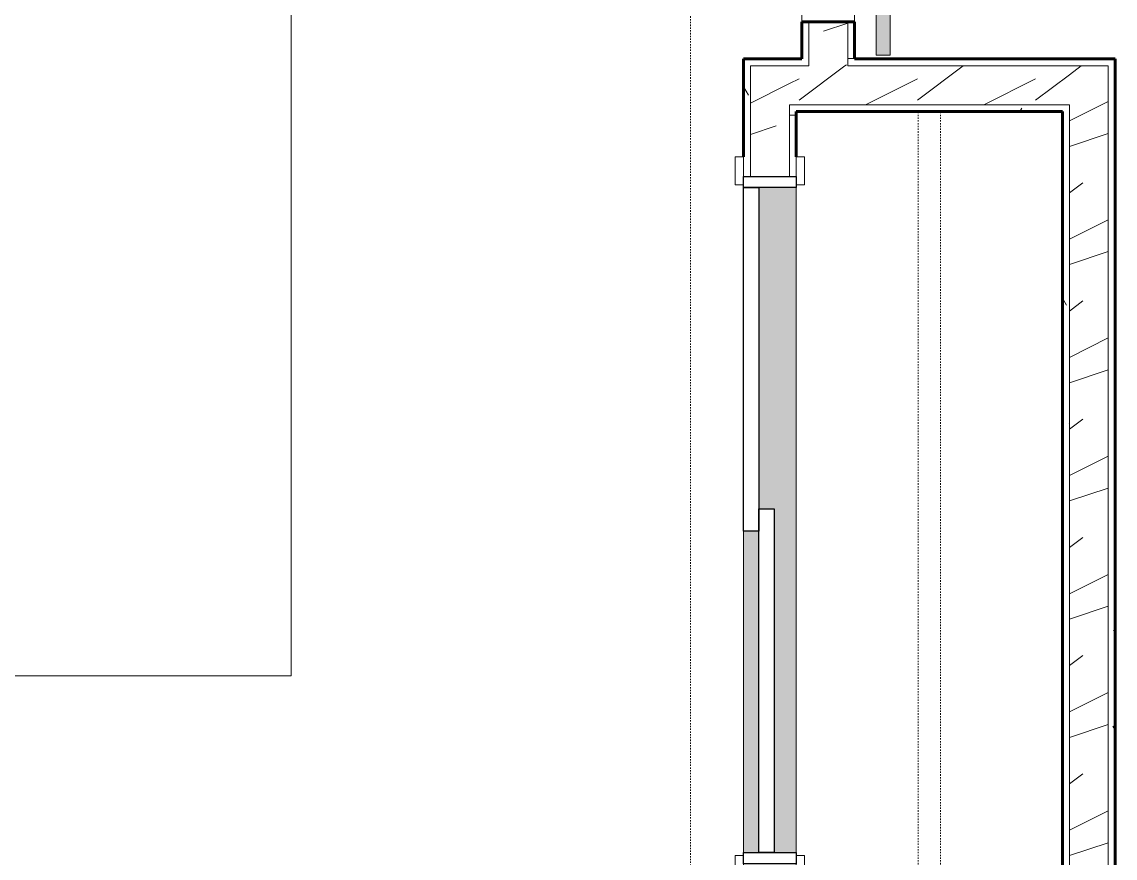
# Model space of a CAD drawing. Header units: inches. Extents: x -4169 to -1846, y 9706 to 12377.
# Drawn here: x -3279.5 to -3180.9, y 10193.5 to 10268.9 of the extents above; entities that cross this region are included whole.
import ezdxf

# ---------------------------------------------------------------- set-up
doc = ezdxf.new("R2010")
doc.units = ezdxf.units.IN
doc.header["$MEASUREMENT"] = 0
doc.linetypes.add('Dash', pattern=[0.25, 0.125, -0.125])
for name, color, linetype, lineweight in [('0-1', 7, 'Continuous', 5), ('0-2', 10, 'Continuous', 18), ('A-DOOR-1', 7, 'Continuous', 9), ('A-DOOR-2', 50, 'Continuous', 30), ('A-DOOR-3', 135, 'Continuous', 18), ('A-DOOR-4', 10, 'Continuous', 18), ('A-DOOR-5', 250, 'Continuous', 60), ('A-DOOR-FRAM-1', 50, 'Continuous', 30), ('A-WALL-1', 8, 'Continuous', 5), ('A-WALL-2', 250, 'Continuous', 60), ('A-WALL-3', 10, 'Continuous', 18), ('A-WALL-PATT-1', 7, 'Continuous', 9), ('A-WALL-PATT-2', 253, 'Continuous', 9), ('I-FURN-1', 7, 'Continuous', 9), ('I-FURN-HDLN-1', 7, 'Dash', 9), ('Q-CASE-HDLN-1', 7, 'Dash', 9)]:
    doc.layers.add(name, color=color, linetype=linetype, lineweight=lineweight)
pattern_1 = [(0, (0, 0), (20.48, 5.12), [0.845, -14.515, 0.845, -14.515, -81.92]), (0, (0, 0), (20.48, 5.12), [-30.72, 0.845, -29.875, 0.845, -14.515, -35.84]), (0, (0, 0), (20.48, 5.12), [-76.8, 0.845, -9.395, 0.845, -24.755]), (120, (7.68, 2.56), (-14.67405, 15.1762003), [0.845, -14.515, 0.845, -14.515, -81.92]), (120, (7.68, 2.56), (-14.67405, 15.1762003), [-30.72, 0.845, -29.875, 0.845, -14.515, -35.84]), (120, (7.68, 2.56), (-14.67405, 15.1762003), [-76.8, 0.845, -9.395, 0.845, -24.755]), (240, (10.24, 12.8), (-5.80595, -20.2962003), [0.845, -14.515, 0.845, -14.515, -81.92]), (240, (10.24, 12.8), (-5.80595, -20.2962003), [-30.72, 0.845, -29.875, 0.845, -14.515, -35.84]), (240, (10.24, 12.8), (-5.80595, -20.2962003), [-76.8, 0.845, -9.395, 0.845, -24.755])]
pattern_2 = [(216.87, (4.265, 10.662), (31.9871619, 21.32545714), [5.331, -47.981]), (206.565, (10.662, 7.464), (-10.662476, -10.6620098), [11.921, -11.921]), (198.435, (10.662, 2.132), (-21.3244936, -10.6625869), [6.744, -26.974])]

# ---------------------------------------------------------------- blocks, each defined once
blk = doc.blocks.new('FOLDING_SLIDING CLOSET - 60_ x 80_-1494136-ENLARGED RCP - 1ST FLOOR PLAN')
at = {"layer": 'A-DOOR-1'}
for p, q in [((-32.75, 3.25), (-30.25, 3.25)), ((-32.75, 2.5), (-32.75, 3.25)), ((-30.25, 3.25), (-30.25, 2.5)), ((30.25, 3.25), (32.75, 3.25)), ((30.25, 2.5), (30.25, 3.25)), ((32.75, 3.25), (32.75, 2.5)), ((-30.25, 2.5), (-32.75, 2.5)), ((32.75, 2.5), (30.25, 2.5)), ((-32.75, -2.25), (-30.25, -2.25)), ((-32.75, -3), (-32.75, -2.25)), ((-30.25, -2.25), (-30.25, -3)), ((30.25, -2.25), (32.75, -2.25)), ((30.25, -3), (30.25, -2.25)), ((32.75, -2.25), (32.75, -3)), ((-30.25, -3), (-32.75, -3)), ((32.75, -3), (30.25, -3))]:
    blk.add_line(p, q, dxfattribs=at)
at = {"layer": 'A-DOOR-2'}
for p, q in [((-1, 0.5), (30, 0.5)), ((-1, -0.875), (-1, 0.5)), ((30, 0.5), (30, -0.875)), ((-30, -0.875), (1, -0.875)), ((-30, -2.25), (-30, -0.875)), ((30, -0.875), (-1, -0.875)), ((1, -0.875), (1, -2.25)), ((1, -2.25), (-30, -2.25))]:
    blk.add_line(p, q, dxfattribs=at)
at = {"layer": 'A-DOOR-FRAM-1'}
for p, q in [((-31, 2.5), (-30, 2.5)), ((-31, -2.25), (-31, 2.5)), ((-30, 2.5), (-30, -2.25)), ((30, 2.5), (31, 2.5)), ((30, -2.25), (30, 2.5)), ((31, 2.5), (31, -2.25)), ((-30, -2.25), (-31, -2.25)), ((31, -2.25), (30, -2.25))]:
    blk.add_line(p, q, dxfattribs=at)
blk = doc.blocks.new('Interior_barn_door_18732 - Interior_barn_door_18732-2490867-ENLARGED RCP - 1ST FLOOR PLAN')
at = {"layer": 'A-DOOR-3'}
for points in [[(-60, 6), (-60, 5.674), (-58.5, 5.674), (-58.5, 6)], [(-23.734, 6), (-23.734, 5.823), (-22.234, 5.823), (-22.234, 6)], [(-27.424, 5.823), (-57, 5.823), (-57, 4.073), (-21, 4.073), (-21, 5.823), (-24.213, 5.823)]]:
    blk.add_hatch(color=256, dxfattribs=at).paths.add_polyline_path(points, flags=0)
h = blk.add_hatch(color=256, dxfattribs=at)
h.paths.add_polyline_path([(21, 5.573), (-21, 5.552), (-21, 4.948), (21, 4.948), (21, 5.552)], flags=0)
h.paths.add_polyline_path([(-60, 5.573), (-60, 4.948), (-57, 4.948), (-57, 5.573)], flags=0)
h = blk.add_hatch(color=256, dxfattribs=at)
h.paths.add_polyline_path([(18, 4.948), (-21, 4.948), (-21, 4.323), (21, 4.344), (21, 4.948), (18.936, 4.948)], flags=0)
h.paths.add_polyline_path([(-60, 4.948), (-60, 4.323), (-57, 4.344), (-57, 4.948)], flags=0)
at = {"layer": 'A-DOOR-4'}
for p, q in [((-60, 5.573), (-57, 5.573)), ((-60, 5.573), (-60, 4.948)), ((-60, 4.948), (-60, 4.323)), ((-57, 4.073), (-57, 5.823)), ((-57, 5.823), (-21, 5.823)), ((-21, 5.823), (-21, 4.073)), ((-21, 5.573), (21, 5.573)), ((21, 4.948), (21, 5.573)), ((21, 4.323), (21, 4.948)), ((-57, 4.323), (-60, 4.323)), ((-21, 4.073), (-57, 4.073)), ((21, 4.323), (-21, 4.323))]:
    blk.add_line(p, q, dxfattribs=at)
at = {"layer": 'A-DOOR-5'}
for p, q in [((-60, 6), (-60, 5.674)), ((-58.5, 6), (-60, 6)), ((-58.5, 5.674), (-58.5, 6)), ((-23.734, 6), (-23.734, 5.823)), ((-22.234, 6), (-23.734, 6)), ((-22.234, 5.823), (-22.234, 6)), ((-60, 5.674), (-58.5, 5.674))]:
    blk.add_line(p, q, dxfattribs=at)
blk = doc.blocks.new('OD_CW_Closet - OD_CW_Closet-2480202-ENLARGED RCP - 1ST FLOOR PLAN')
at = {"layer": 'Q-CASE-HDLN-1'}
for p, q in [((8.8, 0), (68.8, 0)), ((0.738, -11), (75.642, -11)), ((0.738, -13), (75.642, -13))]:
    blk.add_line(p, q, dxfattribs=at)
blk = doc.blocks.new('Bed-Standard - Queen 60_ x 79_-1433484-ENLARGED RCP - 1ST FLOOR PLAN')
at = {"layer": 'I-FURN-1'}
for p, q in [((-19.311, 41.295), (40.689, 41.295)), ((40.689, 41.295), (40.689, -37.705))]:
    blk.add_line(p, q, dxfattribs=at)
at = {"layer": 'I-FURN-HDLN-1'}
blk.add_line((-55.311, 77.295), (64.689, 77.295), dxfattribs=at)
blk = doc.blocks.new('CTR - 1st Phase - Unit Layouts_rvt-1-ENLARGED RCP - 1ST FLOOR PLAN')
at = {"layer": 'A-WALL-1'}
h = blk.add_hatch(color=256, dxfattribs=at)
h.paths.add_polyline_path([(-3213.01, 10193.977), (-3213.01, 10222.977), (-3214.385, 10222.977), (-3214.385, 10193.977)], flags=0)
h.paths.add_polyline_path([(-3211.635, 10193.977), (-3209.635, 10193.977), (-3209.635, 10253.977), (-3213.01, 10253.977), (-3213.01, 10224.977), (-3211.635, 10224.977)], flags=0)
at = {"layer": 'A-WALL-PATT-1'}
h = blk.add_hatch(dxfattribs=at)
h.set_pattern_fill('FP_1', color=256, style=0, pattern_type=2)
h.set_pattern_definition(pattern_1)
h.paths.add_polyline_path([(-3209.124, 10265.569), (-3208.499, 10265.569), (-3208.499, 10268.914), (-3209.124, 10268.914)], flags=0)
h.paths.add_polyline_path([(-3208.499, 10304.914), (-3208.499, 10309.529), (-3209.124, 10309.529), (-3209.124, 10304.914)], flags=0)
h.paths.add_polyline_path([(-3209.124, 10313.029), (-3208.499, 10313.029), (-3208.499, 10354.789), (-3209.124, 10354.789), (-3209.124, 10313.654)], flags=0)
h = blk.add_hatch(dxfattribs=at)
h.set_pattern_fill('FP_1', color=256, style=0, pattern_type=2)
h.set_pattern_definition(pattern_1)
h.paths.add_polyline_path([(-3204.999, 10265.569), (-3204.374, 10265.569), (-3204.374, 10268.914), (-3204.999, 10268.914)], flags=0)
h.paths.add_polyline_path([(-3204.374, 10304.914), (-3204.374, 10354.789), (-3204.999, 10354.789), (-3204.999, 10304.914)], flags=0)
h = blk.add_hatch(dxfattribs=at)
h.set_pattern_fill('FP_1', color=256, style=0, pattern_type=2)
h.set_pattern_definition(pattern_1)
h.paths.add_polyline_path([(-3213.76, 10185.914), (-3213.76, 10192.977), (-3214.385, 10192.977), (-3214.385, 10185.914)], flags=0)
h.paths.add_polyline_path([(-3214.385, 10254.977), (-3213.76, 10254.977), (-3213.76, 10265.569), (-3214.385, 10265.569), (-3214.385, 10256.727)], flags=0)
h = blk.add_hatch(dxfattribs=at)
h.set_pattern_fill('FP_1', color=256, style=0, pattern_type=2)
h.set_pattern_definition(pattern_1)
h.paths.add_polyline_path([(-3185.635, 10264.944), (-3181.51, 10264.944), (-3181.513, 10265.569), (-3204.999, 10265.569), (-3204.999, 10264.944), (-3194.056, 10264.944)], flags=0)
h.paths.add_polyline_path([(-3210.26, 10264.944), (-3208.499, 10264.944), (-3208.499, 10265.569), (-3213.76, 10265.569), (-3213.76, 10264.944), (-3210.939, 10264.944)], flags=0)
h = blk.add_hatch(dxfattribs=at)
h.set_pattern_fill('FP_1', color=256, style=0, pattern_type=2)
h.set_pattern_definition(pattern_1)
h.paths.add_polyline_path([(-3180.885, 10157.164), (-3180.885, 10265.569), (-3181.51, 10265.569), (-3181.51, 10157.164)], flags=0)
h = blk.add_hatch(dxfattribs=at)
h.set_pattern_fill('FP_1', color=256, style=0, pattern_type=2)
h.set_pattern_definition(pattern_1)
h.paths.add_polyline_path([(-3210.26, 10185.914), (-3209.635, 10185.914), (-3209.635, 10192.977), (-3210.26, 10192.977), (-3210.26, 10185.931)], flags=0)
h.paths.add_polyline_path([(-3210.26, 10254.977), (-3209.635, 10254.977), (-3209.635, 10261.444), (-3210.26, 10261.444), (-3210.26, 10259.183)], flags=0)
h = blk.add_hatch(dxfattribs=at)
h.set_pattern_fill('FP_1', color=256, style=0, pattern_type=2)
h.set_pattern_definition(pattern_1)
h.paths.add_polyline_path([(-3185.635, 10260.819), (-3185.635, 10261.444), (-3209.635, 10261.444), (-3209.635, 10260.819), (-3194.056, 10260.819)], flags=0)
h = blk.add_hatch(dxfattribs=at)
h.set_pattern_fill('FP_1', color=256, style=0, pattern_type=2)
h.set_pattern_definition(pattern_1)
h.paths.add_polyline_path([(-3185.615, 10157.164), (-3185.01, 10157.164), (-3185.01, 10181.789), (-3185.635, 10181.789), (-3185.635, 10157.164)], flags=0)
h.paths.add_polyline_path([(-3185.01, 10185.289), (-3185.01, 10261.444), (-3185.635, 10261.444), (-3185.635, 10185.289)], flags=0)
at = {"layer": 'A-WALL-PATT-2'}
h = blk.add_hatch(dxfattribs=at)
h.set_pattern_fill('FP_2', color=256, style=0, pattern_type=2)
h.set_pattern_definition(pattern_2)
h.paths.add_polyline_path([(-3204.999, 10264.944), (-3204.999, 10268.914), (-3208.499, 10268.914), (-3208.499, 10264.944)], flags=0)
h.paths.add_polyline_path([(-3204.999, 10304.914), (-3204.999, 10354.789), (-3208.499, 10354.789), (-3208.499, 10304.914)], flags=0)
h = blk.add_hatch(dxfattribs=at)
h.set_pattern_fill('FP_2', color=256, style=0, pattern_type=2)
h.set_pattern_definition(pattern_2)
h.paths.add_polyline_path([(-3213.76, 10185.289), (-3210.26, 10185.289), (-3210.26, 10192.977), (-3213.76, 10192.977), (-3213.76, 10185.787)], flags=0)
h.paths.add_polyline_path([(-3213.76, 10254.977), (-3210.26, 10254.977), (-3210.26, 10264.944), (-3213.76, 10264.944)], flags=0)
h = blk.add_hatch(dxfattribs=at)
h.set_pattern_fill('FP_2', color=256, style=0, pattern_type=2)
h.set_pattern_definition(pattern_2)
h.paths.add_polyline_path([(-3185.635, 10261.444), (-3185.01, 10261.444), (-3185.01, 10264.944), (-3210.26, 10264.944), (-3210.26, 10261.444), (-3194.056, 10261.444)], flags=0)
h = blk.add_hatch(dxfattribs=at)
h.set_pattern_fill('FP_2', color=256, style=0, pattern_type=2)
h.set_pattern_definition(pattern_2)
h.paths.add_polyline_path([(-3181.51, 10157.164), (-3181.51, 10264.944), (-3185.01, 10264.944), (-3185.01, 10157.164)], flags=0)
at = {"layer": 'A-WALL-2'}
for p, q in [((-3209.124, 10265.569), (-3209.124, 10268.914)), ((-3209.124, 10268.914), (-3204.374, 10268.914)), ((-3204.374, 10268.914), (-3204.374, 10265.569)), ((-3214.385, 10256.727), (-3214.385, 10265.569)), ((-3214.385, 10265.569), (-3213.76, 10265.569)), ((-3213.76, 10265.569), (-3209.635, 10265.569)), ((-3209.635, 10265.569), (-3209.124, 10265.569)), ((-3204.374, 10265.569), (-3185.635, 10265.569)), ((-3185.635, 10265.569), (-3181.51, 10265.569)), ((-3181.51, 10265.569), (-3180.885, 10265.569)), ((-3180.885, 10265.569), (-3180.885, 10157.164)), ((-3209.635, 10260.819), (-3209.635, 10256.727)), ((-3185.635, 10260.819), (-3209.635, 10260.819)), ((-3185.635, 10185.914), (-3185.635, 10260.819))]:
    blk.add_line(p, q, dxfattribs=at)
at = {"layer": 'A-WALL-3'}
for p, q in [((-3209.124, 10304.914), (-3209.124, 10268.914)), ((-3204.374, 10268.914), (-3204.374, 10304.914)), ((-3208.499, 10268.914), (-3208.499, 10265.569)), ((-3204.999, 10268.914), (-3204.999, 10265.569)), ((-3208.499, 10264.944), (-3208.499, 10265.569)), ((-3204.999, 10264.944), (-3204.999, 10265.569)), ((-3213.76, 10264.944), (-3213.76, 10254.977)), ((-3210.26, 10264.944), (-3213.76, 10264.944)), ((-3209.635, 10264.944), (-3210.26, 10264.944)), ((-3209.635, 10264.944), (-3208.499, 10264.944)), ((-3204.999, 10264.944), (-3185.635, 10264.944)), ((-3185.01, 10264.944), (-3185.635, 10264.944)), ((-3181.51, 10264.944), (-3185.01, 10264.944)), ((-3181.51, 10157.164), (-3181.51, 10264.944)), ((-3210.26, 10261.444), (-3210.26, 10254.977)), ((-3209.635, 10261.444), (-3210.26, 10261.444)), ((-3209.635, 10261.444), (-3185.635, 10261.444)), ((-3185.01, 10261.444), (-3185.635, 10261.444)), ((-3185.01, 10185.289), (-3185.01, 10261.444)), ((-3209.635, 10193.977), (-3209.635, 10253.977)), ((-3214.385, 10222.977), (-3214.385, 10193.977))]:
    blk.add_line(p, q, dxfattribs=at)
at = {"layer": '0-2'}
for name, p, rotation in [('Interior_barn_door_18732 - Interior_barn_door_18732-2490867-ENLARGED RCP - 1ST FLOOR PLAN', (-3206.749, 10286.914), 269.9999999999886), ('Bed-Standard - Queen 60_ x 79_-1433484-ENLARGED RCP - 1ST FLOOR PLAN', (-3296.47, 10250.603), 269.9999999999901), ('OD_CW_Closet - OD_CW_Closet-2480202-ENLARGED RCP - 1ST FLOOR PLAN', (-3209.635, 10185.177), 90.00000000000031), ('FOLDING_SLIDING CLOSET - 60_ x 80_-1494136-ENLARGED RCP - 1ST FLOOR PLAN', (-3212.135, 10223.977), 269.9999999999824)]:
    blk.add_blockref(name, p, dxfattribs=dict(at, rotation=rotation))

msp = doc.modelspace()

# ---------------------------------------------------------------- block references
at = {"layer": '0-1'}
msp.add_blockref('CTR - 1st Phase - Unit Layouts_rvt-1-ENLARGED RCP - 1ST FLOOR PLAN', (0, 0), dxfattribs=at)

doc.saveas('drawing.dxf')
